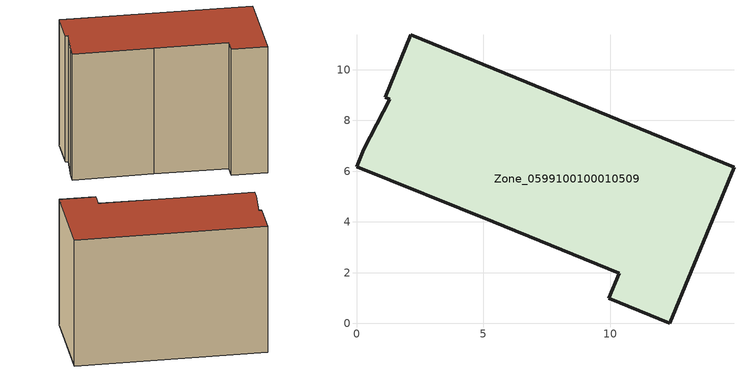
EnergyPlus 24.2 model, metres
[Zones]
Zone_0599100100010509
 floor ground (C_G): 2.13,11.38 14.88,6.15 12.35,0 9.94,0.99 10.35,1.97 5.39,4.01 0,6.18 0.28,6.86 1.32,8.84 1.12,8.92 z0
 wall outside (C_F): 5.39,4.01 10.35,1.97 9.94,0.99 12.35,0 14.88,6.15 2.13,11.38 1.12,8.92 1.32,8.84 0.28,6.86 0,6.18 5.39,4.01 z0:9.85
 roof outside (C_R): 1.12,8.92 1.32,8.84 0.28,6.86 0,6.18 5.39,4.01 10.35,1.97 9.94,0.99 12.35,0 14.88,6.15 2.13,11.38 z9.85
[BUILDING]
Pand.0599100100010509: North Axis=0; Terrain=City; Loads Convergence Tolerance Value=0.04; Temperature Convergence Tolerance Value=0.4; Solar Distribution=FullExterior; Maximum Number of Warmup Days=25; Minimum Number of Warmup Days=1
[Site:Location]
Rotterdam.The.Hague.AP_ZH_NLD Design_Conditions: Latitude=51.96; Longitude=4.45; Time Zone=1; Elevation=-4.5
[SITE:GROUNDTEMPERATURE:BUILDINGSURFACE]
18, 18, 18, 18, 18, 18, 18, 18, 18, 18, 18, 18
[MATERIAL] Thermal Absorptance=0.9; Solar Absorptance=0.7; Visible Absorptance=0.7
Name | Roughness | Thickness | Conductivity | Density | Specific Heat
G.TC.2015-2018 | MediumSmooth | 0.15 | 0.0428571 | 540 | 1210
F.TC.2015-2018 | Rough | 0.3 | 0.0666667 | 1920 | 840
R.TC.2015-2018 | MediumRough | 0.2 | 0.0333333 | 1500 | 1000
[CONSTRUCTION]
C_G: G.TC.2015-2018
C_F: F.TC.2015-2018
C_R: R.TC.2015-2018
[ZONE]
Zone_0599100100010509: Type=1; Multiplier=1; Ceiling Height=Autocalculate; Volume=Autocalculate; Floor Area=autocalculate; Part of Total Floor Area=Yes
[ZONEINFILTRATION:DESIGNFLOWRATE]
Infil_Zone_0599100100010509: Zone or ZoneList or Space or SpaceList=Zone_0599100100010509; Schedule=AlwaysOn; Design Flow Rate Calculation Method=Flow/Area; Flow Rate per Floor Area=0.0015; Constant Term Coefficient=1; Temperature Term Coefficient=0; Velocity Term Coefficient=0; Velocity Squared Term Coefficient=0
[HVACTEMPLATE:ZONE:IDEALLOADSAIRSYSTEM]
Zone_0599100100010509: Maximum Heating Supply Air Temperature=50; Minimum Cooling Supply Air Temperature=13; Maximum Heating Supply Air Humidity Ratio=0.0156; Minimum Cooling Supply Air Humidity Ratio=0.0077; Heating Limit=NoLimit; Cooling Limit=NoLimit; Dehumidification Control Type=ConstantSensibleHeatRatio; Cooling Sensible Heat Ratio=0.7; Dehumidification Setpoint=60; Humidification Control Type=None; Humidification Setpoint=30; Outdoor Air Method=None; Outdoor Air Flow Rate per Person=0.00944; Outdoor Air Flow Rate per Zone Floor Area=0; Outdoor Air Flow Rate per Zone=0; Demand Controlled Ventilation Type=None; Outdoor Air Economizer Type=NoEconomizer; Heat Recovery Type=None; Sensible Heat Recovery Effectiveness=0.7; Latent Heat Recovery Effectiveness=0.65
[ZONECONTROL:THERMOSTAT]
ThermostatControl_Zone_0599100100010509: Zone or ZoneList=Zone_0599100100010509; Control Type Schedule=DualSetpointControlType; Control 1=Thermostat_Zone_0599100100010509; Temperature Difference Between Cutout And Setpoint=0
[THERMOSTATSETPOINT:DUALSETPOINT]
Thermostat_Zone_0599100100010509: Heating Setpoint Temperature Schedule=HeatingSetpoint_Zone_0599100100010509; Cooling Setpoint Temperature Schedule=CoolingSetpoint_Zone_0599100100010509
[SCHEDULE:COMPACT]
HeatingSetpoint_Zone_0599100100010509: Through: 12/31, For: AllDays, Until: 24:00, 21
CoolingSetpoint_Zone_0599100100010509: Through: 12/31, For: AllDays, Until: 24:00, 24
DualSetpointControlType: Through: 12/31, For: AllDays, Until: 24:00, 4
AlwaysOn: Through: 12/31, For: AllDays, Until: 24:00, 1
